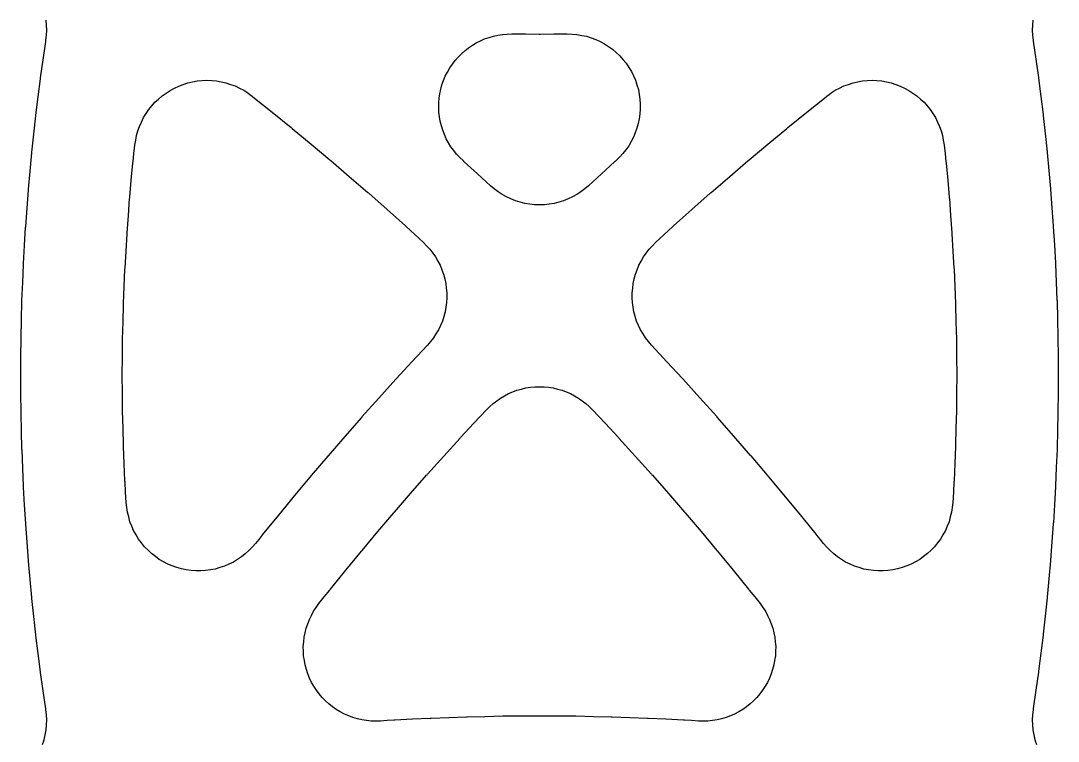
# Model space of a CAD drawing. Header units: millimetres. Extents: x -45 to 72, y -74 to 65.
# Drawn here: x -35.7 to 35.7, y -25.2 to 24.4 of the extents above; entities that cross this region are included whole.
import ezdxf

# ---------------------------------------------------------------- set-up
doc = ezdxf.new("R2010")
doc.units = ezdxf.units.MM
doc.layers.add('Z2 frame and insert bores', color=7, linetype='Continuous')

msp = doc.modelspace()

# ---------------------------------------------------------------- linework, layer by layer
at = {"layer": 'Z2 frame and insert bores'}
for points in [[(-34.24, -25.465), (-34.127, -25.137), (-34.061, -24.797), (-33.994, -24.457), (-33.976, -24.111), (-33.957, -23.765), (-33.986, -23.419), (-34.015, -23.074), (-34.018, -23.055), (-34.021, -23.035), (-34.023, -23.023), (-34.025, -23.011), (-34.202, -21.759), (-34.38, -20.507), (-34.384, -20.478), (-34.387, -20.45), (-34.544, -19.2), (-34.7, -17.95), (-34.704, -17.922), (-34.707, -17.893), (-34.842, -16.643), (-34.978, -15.393), (-34.981, -15.364), (-34.984, -15.336), (-35.098, -14.086), (-35.213, -12.836), (-35.216, -12.807), (-35.218, -12.778), (-35.312, -11.528), (-35.406, -10.278), (-35.408, -10.249), (-35.41, -10.22), (-35.483, -8.97), (-35.556, -7.72), (-35.557, -7.691), (-35.559, -7.662), (-35.611, -6.412), (-35.663, -5.162), (-35.664, -5.133), (-35.665, -5.104), (-35.696, -3.854), (-35.728, -2.604), (-35.728, -2.575), (-35.729, -2.545), (-35.739, -1.295), (-35.75, -0.045), (-35.75, -0.016), (-35.75, 0.013), (-35.74, 1.263), (-35.729, 2.513), (-35.729, 2.542), (-35.728, 2.571), (-35.697, 3.821), (-35.666, 5.071), (-35.665, 5.1), (-35.664, 5.129), (-35.612, 6.379), (-35.56, 7.629), (-35.559, 7.658), (-35.557, 7.688), (-35.485, 8.938), (-35.412, 10.188), (-35.41, 10.217), (-35.408, 10.246), (-35.314, 11.496), (-35.221, 12.746), (-35.218, 12.774), (-35.216, 12.803), (-35.101, 14.053), (-34.987, 15.303), (-34.984, 15.332), (-34.981, 15.361), (-34.846, 16.611), (-34.711, 17.861), (-34.707, 17.89), (-34.704, 17.918), (-34.548, 19.168), (-34.392, 20.418), (-34.388, 20.447), (-34.384, 20.475), (-34.207, 21.725), (-34.03, 22.975), (-34.025, 23.007), (-34.021, 23.039), (-34.018, 23.057), (-34.015, 23.074), (-33.986, 23.419), (-33.957, 23.765), (-33.976, 24.111), (-33.994, 24.457)], [(33.994, 24.457), (33.976, 24.111), (33.957, 23.765), (33.986, 23.419), (34.015, 23.074), (34.018, 23.055), (34.021, 23.035), (34.023, 23.023), (34.025, 23.011), (34.202, 21.759), (34.38, 20.507), (34.384, 20.478), (34.387, 20.45), (34.544, 19.2), (34.7, 17.95), (34.704, 17.922), (34.707, 17.893), (34.842, 16.643), (34.978, 15.393), (34.981, 15.364), (34.984, 15.336), (35.098, 14.086), (35.213, 12.836), (35.216, 12.807), (35.218, 12.778), (35.312, 11.528), (35.406, 10.278), (35.408, 10.249), (35.41, 10.22), (35.483, 8.97), (35.556, 7.72), (35.557, 7.691), (35.559, 7.662), (35.611, 6.412), (35.663, 5.162), (35.664, 5.133), (35.665, 5.104), (35.696, 3.854), (35.728, 2.604), (35.728, 2.575), (35.729, 2.545), (35.739, 1.295), (35.75, 0.045), (35.75, 0.016), (35.75, -0.013), (35.74, -1.263), (35.729, -2.513), (35.729, -2.542), (35.728, -2.571), (35.697, -3.821), (35.666, -5.071), (35.665, -5.1), (35.664, -5.129), (35.612, -6.379), (35.56, -7.629), (35.559, -7.658), (35.557, -7.688), (35.485, -8.938), (35.412, -10.188), (35.41, -10.217), (35.408, -10.246), (35.314, -11.496), (35.221, -12.746), (35.218, -12.774), (35.216, -12.803), (35.101, -14.053), (34.987, -15.303), (34.984, -15.332), (34.981, -15.361), (34.846, -16.611), (34.711, -17.861), (34.707, -17.89), (34.704, -17.918), (34.548, -19.168), (34.392, -20.418), (34.388, -20.447), (34.384, -20.475), (34.207, -21.725), (34.03, -22.975), (34.025, -23.007), (34.021, -23.039), (34.018, -23.057), (34.015, -23.074), (33.986, -23.419), (33.957, -23.765), (33.976, -24.111), (33.994, -24.457), (34.061, -24.797), (34.127, -25.137), (34.24, -25.465)]]:
    msp.add_lwpolyline(points, dxfattribs=at)
for points in [[(-5.494, 15.003), (-5.718, 15.229), (-5.911, 15.482), (-6.105, 15.735), (-6.265, 16.01), (-6.424, 16.286), (-6.548, 16.579), (-6.671, 16.873), (-6.756, 17.18), (-6.842, 17.487), (-6.887, 17.802), (-6.932, 18.117), (-6.937, 18.436), (-6.942, 18.754), (-6.907, 19.071), (-6.871, 19.387), (-6.796, 19.697), (-6.72, 20.006), (-6.606, 20.303), (-6.492, 20.601), (-6.341, 20.881), (-6.19, 21.161), (-6.004, 21.42), (-5.819, 21.679), (-5.602, 21.912), (-5.385, 22.145), (-5.14, 22.349), (-4.895, 22.553), (-4.626, 22.724), (-4.358, 22.895), (-4.069, 23.03), (-3.781, 23.165), (-3.478, 23.263), (-3.175, 23.361), (-2.862, 23.419), (-2.549, 23.477), (-2.231, 23.495), (-1.913, 23.514), (-0.964, 23.507), (-0.014, 23.5), (0.014, 23.5), (0.043, 23.5), (0.978, 23.507), (1.912, 23.514), (2.248, 23.493), (2.583, 23.473), (2.913, 23.408), (3.242, 23.343), (3.56, 23.235), (3.878, 23.126), (4.179, 22.976), (4.479, 22.826), (4.757, 22.636), (5.035, 22.447), (5.284, 22.223), (5.534, 21.998), (5.752, 21.742), (5.969, 21.486), (6.15, 21.203), (6.331, 20.92), (6.473, 20.615), (6.614, 20.31), (6.714, 19.989), (6.813, 19.668), (6.868, 19.337), (6.924, 19.006), (6.934, 18.67), (6.945, 18.334), (6.91, 18), (6.876, 17.666), (6.797, 17.339), (6.717, 17.013), (6.595, 16.7), (6.473, 16.387), (6.31, 16.093), (6.147, 15.799), (5.946, 15.53), (5.745, 15.261), (5.51, 15.021), (5.275, 14.781), (5.239, 14.749), (5.202, 14.716), (5.184, 14.699), (5.165, 14.682), (4.273, 13.864), (3.38, 13.045), (3.117, 12.834), (2.854, 12.624), (2.565, 12.45), (2.275, 12.277), (1.965, 12.144), (1.656, 12.011), (1.331, 11.921), (1.006, 11.831), (0.671, 11.786), (0.337, 11.741), (0, 11.741), (-0.337, 11.741), (-0.671, 11.786), (-1.005, 11.831), (-1.33, 11.921), (-1.655, 12.011), (-1.965, 12.144), (-2.275, 12.277), (-2.564, 12.45), (-2.854, 12.624), (-3.117, 12.834), (-3.38, 13.045), (-4.284, 13.874), (-5.187, 14.703), (-5.205, 14.719), (-5.223, 14.735), (-5.246, 14.756), (-5.27, 14.776), (-5.494, 15.003)], [(-26.204, -12.7), (-26.473, -12.5), (-26.741, -12.3), (-26.98, -12.065), (-27.22, -11.831), (-27.426, -11.567), (-27.631, -11.302), (-27.8, -11.013), (-27.969, -10.723), (-28.097, -10.414), (-28.226, -10.105), (-28.312, -9.781), (-28.397, -9.457), (-28.439, -9.125), (-28.481, -8.792), (-28.523, -8.08), (-28.564, -7.367), (-28.566, -7.325), (-28.568, -7.284), (-28.618, -6.104), (-28.667, -4.925), (-28.668, -4.883), (-28.67, -4.842), (-28.699, -3.663), (-28.728, -2.483), (-28.729, -2.442), (-28.73, -2.4), (-28.74, -1.221), (-28.75, -0.042), (-28.75, 0), (-28.75, 0.042), (-28.74, 1.221), (-28.73, 2.4), (-28.729, 2.442), (-28.728, 2.483), (-28.699, 3.663), (-28.67, 4.842), (-28.668, 4.883), (-28.667, 4.925), (-28.618, 6.104), (-28.568, 7.284), (-28.566, 7.325), (-28.564, 7.367), (-28.496, 8.546), (-28.427, 9.726), (-28.424, 9.767), (-28.421, 9.809), (-28.333, 10.988), (-28.244, 12.168), (-28.241, 12.209), (-28.237, 12.251), (-28.129, 13.431), (-28.021, 14.611), (-28.017, 14.652), (-28.013, 14.693), (-27.95, 15.271), (-27.887, 15.85), (-27.83, 16.177), (-27.772, 16.504), (-27.672, 16.821), (-27.571, 17.137), (-27.43, 17.437), (-27.288, 17.738), (-27.108, 18.017), (-26.928, 18.296), (-26.713, 18.548), (-26.498, 18.801), (-26.251, 19.023), (-26.004, 19.245), (-25.729, 19.432), (-25.455, 19.619), (-25.158, 19.768), (-24.862, 19.918), (-24.548, 20.026), (-24.234, 20.135), (-23.909, 20.201), (-23.584, 20.267), (-23.252, 20.289), (-22.921, 20.312), (-22.59, 20.29), (-22.258, 20.268), (-21.933, 20.203), (-21.607, 20.137), (-21.293, 20.029), (-20.979, 19.921), (-20.683, 19.773), (-20.386, 19.624), (-20.111, 19.437), (-19.837, 19.25), (-19.821, 19.239), (-19.806, 19.227), (-19.776, 19.202), (-19.745, 19.178), (-18.426, 18.113), (-17.107, 17.048), (-17.076, 17.023), (-17.046, 16.998), (-15.746, 15.914), (-14.447, 14.831), (-14.417, 14.805), (-14.386, 14.78), (-13.106, 13.677), (-11.826, 12.575), (-11.796, 12.549), (-11.766, 12.523), (-10.505, 11.403), (-9.245, 10.282), (-9.215, 10.255), (-9.186, 10.229), (-8.594, 9.686), (-8.003, 9.143), (-7.776, 8.906), (-7.549, 8.669), (-7.355, 8.404), (-7.162, 8.138), (-7.004, 7.85), (-6.847, 7.562), (-6.729, 7.256), (-6.61, 6.949), (-6.533, 6.63), (-6.456, 6.311), (-6.422, 5.985), (-6.387, 5.658), (-6.396, 5.33), (-6.404, 5.002), (-6.456, 4.677), (-6.507, 4.353), (-6.601, 4.038), (-6.694, 3.723), (-6.828, 3.424), (-6.962, 3.124), (-7.134, 2.844), (-7.306, 2.565), (-7.514, 2.31), (-7.721, 2.055), (-8.794, 0.901), (-9.867, -0.254), (-9.883, -0.272), (-9.899, -0.289), (-11.068, -1.588), (-12.237, -2.886), (-12.253, -2.904), (-12.269, -2.922), (-13.418, -4.24), (-14.567, -5.558), (-14.582, -5.576), (-14.598, -5.594), (-15.727, -6.931), (-16.856, -8.269), (-16.871, -8.287), (-16.886, -8.305), (-17.996, -9.662), (-19.105, -11.018), (-19.12, -11.037), (-19.135, -11.055), (-19.352, -11.33), (-19.57, -11.605), (-19.795, -11.853), (-20.02, -12.101), (-20.276, -12.317), (-20.532, -12.533), (-20.815, -12.712), (-21.098, -12.892), (-21.402, -13.032), (-21.706, -13.172), (-22.026, -13.271), (-22.347, -13.369), (-22.677, -13.423), (-23.008, -13.478), (-23.342, -13.488), (-23.677, -13.498), (-24.01, -13.463), (-24.344, -13.428), (-24.669, -13.349), (-24.994, -13.269), (-25.306, -13.147), (-25.618, -13.025), (-25.911, -12.863), (-26.204, -12.7)], [(26.473, -12.5), (26.205, -12.7), (25.912, -12.863), (25.619, -13.025), (25.307, -13.147), (24.995, -13.269), (24.67, -13.348), (24.344, -13.428), (24.011, -13.463), (23.678, -13.498), (23.343, -13.488), (23.008, -13.478), (22.678, -13.423), (22.347, -13.369), (22.027, -13.271), (21.707, -13.173), (21.403, -13.032), (21.098, -12.892), (20.816, -12.713), (20.533, -12.533), (20.277, -12.318), (20.02, -12.102), (19.795, -11.854), (19.57, -11.606), (19.343, -11.319), (19.116, -11.032), (19.101, -11.013), (19.086, -10.995), (17.976, -9.638), (16.867, -8.282), (16.852, -8.263), (16.837, -8.245), (15.707, -6.908), (14.578, -5.571), (14.562, -5.553), (14.547, -5.535), (13.398, -4.217), (12.249, -2.899), (12.233, -2.881), (12.217, -2.864), (11.048, -1.565), (9.879, -0.267), (9.863, -0.249), (9.846, -0.231), (8.784, 0.912), (7.721, 2.055), (7.514, 2.31), (7.306, 2.564), (7.134, 2.844), (6.962, 3.124), (6.828, 3.424), (6.694, 3.723), (6.601, 4.038), (6.507, 4.353), (6.456, 4.677), (6.404, 5.001), (6.396, 5.33), (6.387, 5.658), (6.422, 5.984), (6.456, 6.311), (6.533, 6.63), (6.61, 6.949), (6.729, 7.256), (6.847, 7.562), (7.004, 7.85), (7.162, 8.138), (7.355, 8.404), (7.549, 8.669), (7.776, 8.906), (8.003, 9.143), (8.594, 9.686), (9.186, 10.229), (9.215, 10.255), (9.245, 10.282), (10.505, 11.403), (11.766, 12.523), (11.796, 12.549), (11.826, 12.575), (13.106, 13.677), (14.386, 14.78), (14.417, 14.805), (14.447, 14.831), (15.746, 15.914), (17.046, 16.998), (17.076, 17.023), (17.107, 17.048), (18.426, 18.113), (19.745, 19.178), (19.776, 19.202), (19.806, 19.227), (19.821, 19.239), (19.837, 19.25), (20.111, 19.437), (20.386, 19.624), (20.683, 19.773), (20.979, 19.921), (21.293, 20.029), (21.607, 20.137), (21.933, 20.203), (22.258, 20.268), (22.59, 20.29), (22.921, 20.312), (23.252, 20.289), (23.584, 20.267), (23.909, 20.201), (24.234, 20.135), (24.548, 20.026), (24.862, 19.918), (25.158, 19.768), (25.455, 19.619), (25.729, 19.432), (26.004, 19.245), (26.251, 19.023), (26.498, 18.801), (26.713, 18.548), (26.928, 18.296), (27.108, 18.017), (27.288, 17.738), (27.43, 17.437), (27.571, 17.137), (27.672, 16.821), (27.772, 16.504), (27.83, 16.177), (27.887, 15.85), (27.95, 15.271), (28.013, 14.693), (28.017, 14.652), (28.021, 14.611), (28.129, 13.431), (28.237, 12.251), (28.241, 12.209), (28.244, 12.168), (28.333, 10.988), (28.421, 9.809), (28.424, 9.767), (28.427, 9.726), (28.496, 8.546), (28.564, 7.367), (28.566, 7.325), (28.568, 7.284), (28.618, 6.104), (28.667, 4.925), (28.668, 4.883), (28.67, 4.842), (28.699, 3.663), (28.728, 2.483), (28.729, 2.442), (28.73, 2.4), (28.74, 1.221), (28.75, 0.042), (28.75, 0), (28.75, -0.042), (28.74, -1.221), (28.73, -2.4), (28.729, -2.442), (28.728, -2.483), (28.699, -3.663), (28.67, -4.842), (28.668, -4.883), (28.667, -4.925), (28.618, -6.104), (28.568, -7.284), (28.566, -7.325), (28.564, -7.367), (28.523, -8.08), (28.481, -8.792), (28.439, -9.125), (28.397, -9.457), (28.312, -9.781), (28.226, -10.105), (28.097, -10.414), (27.969, -10.723), (27.8, -11.013), (27.632, -11.302), (27.426, -11.566), (27.22, -11.831), (26.981, -12.065), (26.741, -12.299), (26.473, -12.5)], [(0, -0.805), (0.316, -0.805), (0.629, -0.845), (0.943, -0.885), (1.249, -0.964), (1.554, -1.043), (1.848, -1.16), (2.141, -1.277), (2.418, -1.43), (2.694, -1.583), (2.949, -1.77), (3.204, -1.957), (3.433, -2.174), (3.662, -2.391), (4.541, -3.336), (5.419, -4.281), (5.446, -4.31), (5.472, -4.34), (6.599, -5.591), (7.725, -6.842), (7.752, -6.872), (7.778, -6.902), (8.886, -8.172), (9.993, -9.442), (10.019, -9.472), (10.045, -9.502), (11.133, -10.791), (12.221, -12.08), (12.247, -12.11), (12.272, -12.14), (13.341, -13.448), (14.411, -14.756), (14.435, -14.787), (14.46, -14.817), (14.831, -15.286), (15.201, -15.754), (15.384, -16.017), (15.566, -16.28), (15.713, -16.564), (15.86, -16.848), (15.969, -17.148), (16.079, -17.449), (16.149, -17.761), (16.219, -18.073), (16.249, -18.391), (16.279, -18.71), (16.268, -19.029), (16.257, -19.349), (16.205, -19.664), (16.154, -19.98), (16.062, -20.287), (15.971, -20.593), (15.841, -20.885), (15.711, -21.177), (15.544, -21.451), (15.378, -21.724), (15.178, -21.974), (14.979, -22.224), (14.749, -22.446), (14.519, -22.668), (14.262, -22.859), (14.006, -23.05), (13.727, -23.207), (13.448, -23.364), (13.152, -23.484), (12.855, -23.603), (12.546, -23.684), (12.236, -23.765), (11.919, -23.806), (11.602, -23.847), (11.282, -23.847), (10.962, -23.847), (10.477, -23.816), (9.992, -23.785), (9.963, -23.784), (9.935, -23.782), (8.716, -23.721), (7.497, -23.661), (7.469, -23.659), (7.441, -23.658), (6.222, -23.615), (5.003, -23.572), (4.975, -23.571), (4.946, -23.57), (3.727, -23.544), (2.509, -23.518), (2.48, -23.518), (2.452, -23.517), (1.233, -23.509), (0.014, -23.5), (-0.014, -23.5), (-0.043, -23.5), (-1.261, -23.509), (-2.48, -23.518), (-2.509, -23.518), (-2.537, -23.519), (-3.756, -23.545), (-4.975, -23.571), (-5.003, -23.572), (-5.032, -23.572), (-6.25, -23.616), (-7.469, -23.659), (-7.497, -23.661), (-7.526, -23.662), (-8.745, -23.723), (-9.963, -23.784), (-9.992, -23.785), (-10.02, -23.787), (-10.491, -23.817), (-10.962, -23.847), (-11.281, -23.847), (-11.601, -23.847), (-11.918, -23.806), (-12.236, -23.766), (-12.545, -23.685), (-12.855, -23.604), (-13.151, -23.484), (-13.448, -23.364), (-13.726, -23.207), (-14.005, -23.05), (-14.262, -22.859), (-14.518, -22.668), (-14.748, -22.446), (-14.978, -22.224), (-15.178, -21.974), (-15.378, -21.724), (-15.544, -21.451), (-15.71, -21.178), (-15.84, -20.885), (-15.97, -20.593), (-16.062, -20.287), (-16.154, -19.98), (-16.205, -19.665), (-16.257, -19.349), (-16.268, -19.029), (-16.279, -18.71), (-16.249, -18.391), (-16.219, -18.073), (-16.149, -17.761), (-16.079, -17.449), (-15.969, -17.148), (-15.86, -16.848), (-15.713, -16.564), (-15.566, -16.28), (-15.384, -16.017), (-15.201, -15.754), (-14.831, -15.286), (-14.46, -14.817), (-14.435, -14.787), (-14.411, -14.756), (-13.341, -13.448), (-12.272, -12.14), (-12.247, -12.11), (-12.221, -12.08), (-11.133, -10.791), (-10.045, -9.502), (-10.019, -9.472), (-9.993, -9.442), (-8.886, -8.172), (-7.778, -6.902), (-7.752, -6.872), (-7.725, -6.842), (-6.599, -5.591), (-5.472, -4.34), (-5.446, -4.31), (-5.419, -4.281), (-4.541, -3.336), (-3.662, -2.391), (-3.433, -2.174), (-3.204, -1.957), (-2.949, -1.77), (-2.694, -1.583), (-2.418, -1.43), (-2.141, -1.277), (-1.848, -1.16), (-1.554, -1.043), (-1.249, -0.964), (-0.943, -0.885), (-0.629, -0.845), (-0.316, -0.805), (0, -0.805)]]:
    msp.add_lwpolyline(points, close=True, dxfattribs=at)

doc.saveas('drawing.dxf')
